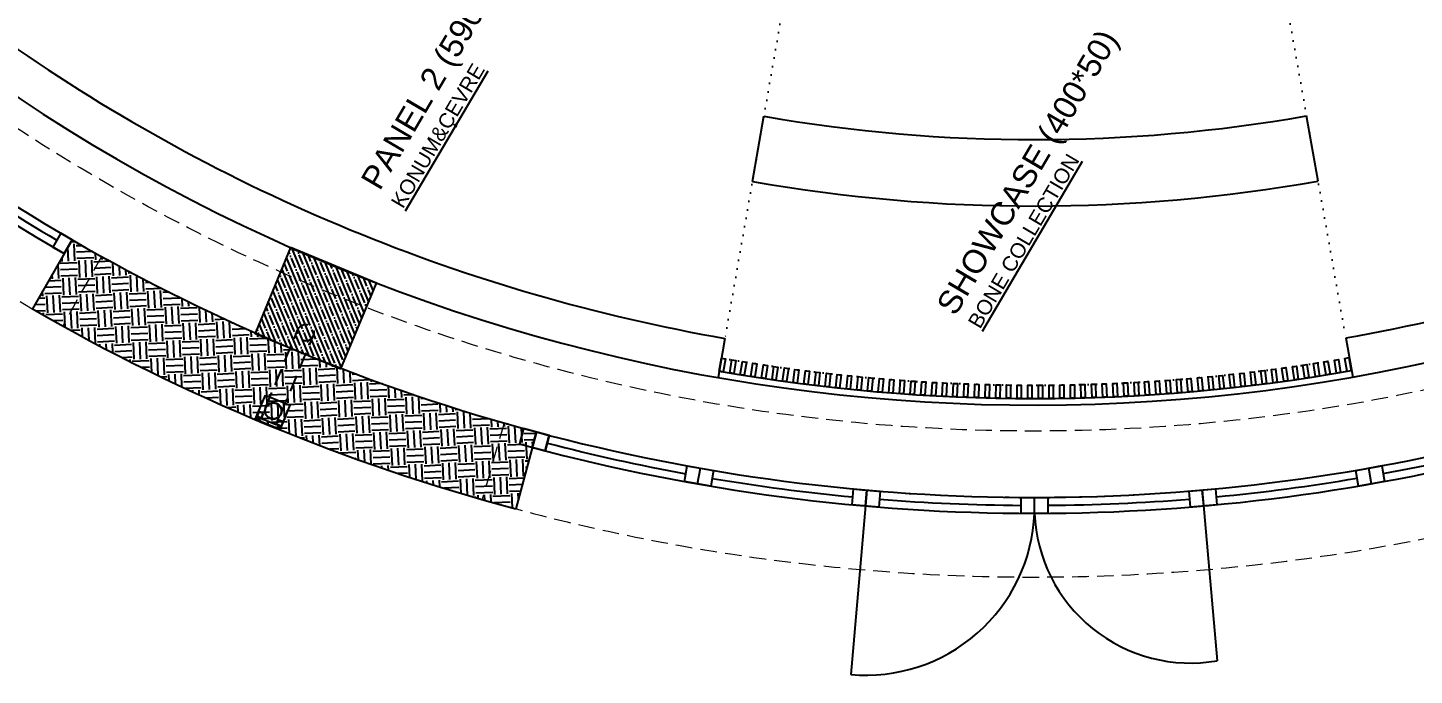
# Model space of a CAD drawing. Header units: millimetres. Extents: x 132785 to 150483, y 90225 to 103753.
# Drawn here: x 144102 to 145147, y 100659 to 101147 of the extents above; entities that cross this region are included whole.
import ezdxf

# ---------------------------------------------------------------- set-up
doc = ezdxf.new("R2010")
doc.units = ezdxf.units.MM
doc.linetypes.add('061-GZM-AP-100$0$HIDDEN', pattern=[0.375, 0.25, -0.125])
doc.linetypes.add('DOT', pattern=[6.35, 0, -6.35])
for name, color, linetype in [('061-GZM-AP-100$0$A-cam', 20, 'Continuous'), ('061-GZM-AP-100$0$A-cephe', 181, 'Continuous'), ('061-GZM-AP-100$0$A-earthwall', 4, 'Continuous'), ('061-GZM-AP-100$0$A-HATCH', 8, 'Continuous')]:
    doc.layers.add(name, color=color, linetype=linetype)
doc.layers.add('061-GZM-AP-100$0$A-kiris', color=252, linetype='Continuous', lineweight=0)
doc.styles.get("Standard").update_dxf_attribs({"font": 'arial.ttf'})

# ---------------------------------------------------------------- blocks, each defined once
blk = doc.blocks.new('061-GZM-AP-100$0$20-40-2')
at = {"color": 20, "ltscale": 2}
for points in [[(0, 0), (40, 0), (40, 40), (0, 40)], [(2, 2), (38, 2), (38, 38), (2, 38)]]:
    blk.add_lwpolyline(points, close=True, dxfattribs=at)
blk = doc.blocks.new('*U3')
at = {"color": 20, "ltscale": 0.2}
blk.add_lwpolyline([(-6, 25), (-4, 25), (-3, 23, -0.414221), (-3, 22), (-4, 22, 0.414228), (-4, 22), (-3, 21, 0.767327), (-2, 21), (-2, 25), (2, 25), (2, 25), (2, 25), (6, 25), (6, 21, 0.76731), (7, 21), (8, 22, 0.414194), (8, 22), (7, 22, -0.414213), (7, 23), (8, 25), (14, 25), (14, 15), (14, 15), (14, 15), (14, 2), (34, 2), (34, 4), (16, 4), (16, 25), (22, 25), (22, 27), (-6, 27)], format="xyb", close=True, dxfattribs=at)
at = {"color": 20}
blk.add_lwpolyline([(10, 20), (10, 0), (176, 0), (176, 20), (174, 20), (174, 2), (12, 2), (12, 20), (10, 20)], dxfattribs=at)
blk.add_lwpolyline([(12, 4), (14, 4), (14, 18), (12, 18)], close=True, dxfattribs=at)
blk = doc.blocks.new('061-GZM-AP-100$0$a')
at = {"layer": '061-GZM-AP-100$0$A-cephe'}
blk.add_line((0, 18), (0, 30), dxfattribs=at)
blk.add_lwpolyline([(-10, 30), (-10, 18), (10, 18), (10, 30)], close=True, dxfattribs=at)

msp = doc.modelspace()

# ---------------------------------------------------------------- hatches: boundary and pattern name
at = {"layer": '061-GZM-AP-100$0$A-HATCH'}
h = msp.add_hatch(dxfattribs=at)
h.set_pattern_fill('ANSI35', color=253, angle=67.515297, style=0)
h.set_pattern_definition([(112.515, (144305.741, 100902.942), (-5.866, -2.4316), []), (112.515, (144307.4583, 100907.091), (-5.866, -2.4316), [7.9375, -1.5875, 0, -1.5875])])
h.paths.add_polyline_path([(144273.402, 100916.327), (144338.08, 100889.557), (144364.851, 100954.236), (144300.172, 100981.006)])

# ---------------------------------------------------------------- linework, layer by layer
at = {"color": 253, "linetype": 'DOT'}
for p, q in [((144711.106, 101390.675), (144627.392, 100912.504)), ((145010.708, 101390.898), (145095.133, 100912.852))]:
    msp.add_line(p, q, dxfattribs=at)
for p, q in [((144648.086, 101030.706), (144656.709, 101079.957)), ((145074.264, 101031.023), (145065.568, 101080.261))]:
    msp.add_line(p, q)
at = {"color": 253}
for p, q in [((144135.61, 100986.785), (144105.624, 100934.816)), ((144138.173, 100985.309), (144134.664, 100985.146)), ((144137.622, 100970.981), (144137.031, 100983.667)), ((144143.315, 100982.37), (144138.691, 100982.155)), ((144140.203, 100983.815), (144140.187, 100984.155)), ((144128.107, 100970.538), (144127.967, 100973.54)), ((144132.864, 100970.759), (144132.379, 100981.186)), ((144151.114, 100977.966), (144138.912, 100977.398)), ((144151.82, 100973.231), (144139.133, 100972.64)), ((144146.141, 100958.664), (144145.55, 100971.35)), ((144150.898, 100958.885), (144150.308, 100971.571)), ((144153.479, 100971.719), (144153.244, 100976.774)), ((144158.237, 100971.94), (144158.138, 100974.053)), ((144125.526, 100957.704), (144125.026, 100968.442)), ((144139.281, 100969.469), (144126.595, 100968.878)), ((144139.503, 100964.712), (144126.816, 100964.121)), ((144141.384, 100958.442), (144140.793, 100971.128)), ((144164.348, 100970.636), (144151.967, 100970.059)), ((144164.875, 100965.893), (144152.189, 100965.302)), ((144165.097, 100961.135), (144152.41, 100960.545)), ((144166.756, 100959.623), (144166.293, 100969.574)), ((144171.513, 100959.845), (144171.184, 100966.92)), ((144176.271, 100960.066), (144176.074, 100964.291)), ((144180.638, 100961.859), (144177.783, 100961.726)), ((144127.407, 100951.435), (144114.876, 100950.851)), ((144127.185, 100956.192), (144117.703, 100955.751)), ((144120.768, 100957.483), (144120.614, 100960.796)), ((144139.724, 100959.954), (144127.038, 100959.364)), ((144129.288, 100945.165), (144128.697, 100957.852)), ((144134.045, 100945.387), (144133.455, 100958.073)), ((144138.803, 100945.608), (144138.212, 100958.295)), ((144152.558, 100957.373), (144139.872, 100956.783)), ((144152.779, 100952.616), (144140.093, 100952.025)), ((144154.66, 100946.346), (144154.07, 100959.033)), ((144159.418, 100946.568), (144158.827, 100959.254)), ((144164.175, 100946.789), (144163.585, 100959.476)), ((144177.93, 100958.554), (144165.244, 100957.964)), ((144178.152, 100953.797), (144165.466, 100953.206)), ((144180.033, 100947.528), (144179.442, 100960.214)), ((144184.79, 100947.749), (144184.222, 100959.963)), ((144189.548, 100947.97), (144189.109, 100957.4)), ((144194.573, 100954.561), (144190.838, 100954.387)), ((144115.09, 100942.915), (144110.165, 100942.686)), ((144113.43, 100944.427), (144113.261, 100948.053)), ((144127.628, 100946.677), (144114.942, 100946.087)), ((144117.192, 100931.889), (144116.602, 100944.575)), ((144121.949, 100932.11), (144121.359, 100944.796)), ((144126.707, 100932.332), (144126.116, 100945.018)), ((144140.462, 100944.096), (144127.776, 100943.506)), ((144153.001, 100947.858), (144140.315, 100947.268)), ((144142.565, 100933.07), (144141.974, 100945.756)), ((144147.322, 100933.291), (144146.731, 100945.977)), ((144152.079, 100933.513), (144151.489, 100946.199)), ((144165.835, 100945.277), (144153.148, 100944.687)), ((144166.056, 100940.52), (144153.37, 100939.93)), ((144178.373, 100949.039), (144165.687, 100948.449)), ((144167.937, 100934.251), (144167.347, 100946.937)), ((144172.695, 100934.472), (144172.104, 100947.158)), ((144177.452, 100934.694), (144176.861, 100947.38)), ((144191.207, 100946.458), (144178.521, 100945.868)), ((144191.429, 100941.701), (144178.742, 100941.111)), ((144203.099, 100950.19), (144191.06, 100949.63)), ((144193.31, 100935.432), (144192.719, 100948.118)), ((144198.067, 100935.653), (144197.477, 100948.339)), ((144202.824, 100935.875), (144202.234, 100948.561)), ((144208.855, 100947.28), (144203.893, 100947.049)), ((144216.801, 100942.882), (144204.115, 100942.292)), ((144205.405, 100948.709), (144205.391, 100949.028)), ((144218.682, 100936.613), (144218.407, 100942.521)), ((144223.44, 100936.834), (144223.286, 100940.123)), ((144115.311, 100938.158), (144107.338, 100937.787)), ((144115.533, 100933.401), (144108.64, 100933.08)), ((144114.104, 100929.959), (144114.021, 100931.741)), ((144128.366, 100930.82), (144115.68, 100930.229)), ((144140.684, 100939.339), (144127.997, 100938.748)), ((144140.905, 100934.582), (144128.219, 100933.991)), ((144130.421, 100920.817), (144129.878, 100932.479)), ((144135.226, 100920.014), (144134.636, 100932.701)), ((144139.984, 100920.236), (144139.393, 100932.922)), ((144153.739, 100932.001), (144141.053, 100931.41)), ((144166.278, 100935.763), (144153.591, 100935.172)), ((144155.841, 100920.974), (144155.251, 100933.66)), ((144160.599, 100921.195), (144160.008, 100933.882)), ((144165.356, 100921.417), (144164.766, 100934.103)), ((144179.111, 100933.182), (144166.425, 100932.591)), ((144191.65, 100936.944), (144178.964, 100936.353)), ((144181.214, 100922.155), (144180.623, 100934.841)), ((144185.971, 100922.376), (144185.381, 100935.063)), ((144190.729, 100922.598), (144190.138, 100935.284)), ((144204.484, 100934.363), (144191.798, 100933.772)), ((144204.705, 100929.605), (144192.019, 100929.015)), ((144217.023, 100938.125), (144204.336, 100937.534)), ((144206.586, 100923.336), (144205.996, 100936.022)), ((144211.344, 100923.557), (144210.753, 100936.244)), ((144216.101, 100923.779), (144215.511, 100936.465)), ((144229.857, 100935.544), (144217.17, 100934.953)), ((144230.078, 100930.786), (144217.392, 100930.196)), ((144228.197, 100937.056), (144228.165, 100937.749)), ((144231.959, 100924.517), (144231.416, 100936.179)), ((144236.716, 100924.739), (144236.293, 100933.843)), ((144241.474, 100924.96), (144241.168, 100931.53)), ((144128.588, 100926.062), (144121.583, 100925.736)), ((144153.96, 100927.243), (144141.274, 100926.653)), ((144154.182, 100922.486), (144141.496, 100921.895)), ((144143.466, 100913.698), (144143.155, 100920.383)), ((144148.356, 100911.073), (144147.913, 100920.605)), ((144153.245, 100908.471), (144152.67, 100920.826)), ((144167.016, 100919.905), (144154.329, 100919.314)), ((144179.333, 100928.424), (144166.647, 100927.834)), ((144179.554, 100923.667), (144166.868, 100923.076)), ((144169.118, 100908.878), (144168.528, 100921.564)), ((144173.876, 100909.1), (144173.285, 100921.786)), ((144178.633, 100909.321), (144178.042, 100922.007)), ((144192.388, 100921.086), (144179.702, 100920.495)), ((144204.927, 100924.848), (144192.241, 100924.257)), ((144194.491, 100910.059), (144193.9, 100922.745)), ((144199.248, 100910.281), (144198.658, 100922.967)), ((144204.005, 100910.502), (144203.415, 100923.188)), ((144217.761, 100922.267), (144205.075, 100921.676)), ((144230.299, 100926.029), (144217.613, 100925.439)), ((144219.863, 100911.24), (144219.273, 100923.927)), ((144224.621, 100911.462), (144224.03, 100924.148)), ((144229.378, 100911.683), (144228.787, 100924.369)), ((144243.133, 100923.448), (144230.447, 100922.857)), ((144250.882, 100926.987), (144242.986, 100926.62)), ((144245.236, 100912.421), (144244.645, 100925.108)), ((144249.993, 100912.643), (144249.403, 100925.329)), ((144254.751, 100912.864), (144254.164, 100925.472)), ((144257.154, 100924.101), (144255.82, 100924.038)), ((144266.697, 100919.777), (144256.041, 100919.281)), ((144141.643, 100918.724), (144134.807, 100918.406)), ((144167.237, 100915.148), (144154.551, 100914.557)), ((144167.459, 100910.39), (144154.772, 100909.8)), ((144166.276, 100901.646), (144165.947, 100908.731)), ((144192.61, 100916.329), (144179.923, 100915.738)), ((144192.831, 100911.571), (144180.145, 100910.981)), ((144182.395, 100896.782), (144181.804, 100909.469)), ((144187.152, 100897.004), (144186.562, 100909.69)), ((144191.91, 100897.225), (144191.319, 100909.912)), ((144205.665, 100908.99), (144192.979, 100908.4)), ((144217.982, 100917.51), (144205.296, 100916.919)), ((144218.204, 100912.752), (144205.517, 100912.162)), ((144207.768, 100897.963), (144207.177, 100910.65)), ((144212.525, 100898.185), (144211.934, 100910.871)), ((144217.282, 100898.406), (144216.692, 100911.093)), ((144231.038, 100910.171), (144218.351, 100909.581)), ((144243.355, 100918.691), (144230.668, 100918.1)), ((144243.576, 100913.933), (144230.89, 100913.343)), ((144233.14, 100899.145), (144232.55, 100911.831)), ((144237.897, 100899.366), (144237.307, 100912.052)), ((144242.655, 100899.587), (144242.064, 100912.274)), ((144256.41, 100911.352), (144243.724, 100910.762)), ((144268.949, 100915.114), (144256.262, 100914.524)), ((144258.513, 100900.326), (144257.922, 100913.012)), ((144263.27, 100900.547), (144262.679, 100913.233)), ((144268.027, 100900.768), (144267.437, 100913.455)), ((144281.783, 100912.533), (144269.096, 100911.943)), ((144270.608, 100913.602), (144270.398, 100918.123)), ((144275.366, 100913.824), (144275.266, 100915.966)), ((144283.885, 100901.507), (144283.377, 100912.419)), ((144288.642, 100901.728), (144288.243, 100910.319)), ((144156.504, 100906.749), (144156.432, 100908.288)), ((144161.391, 100904.186), (144161.189, 100908.509)), ((144180.293, 100907.809), (144167.606, 100907.219)), ((144180.514, 100903.052), (144167.828, 100902.461)), ((144180.735, 100898.294), (144173.455, 100897.956)), ((144205.886, 100904.233), (144193.2, 100903.642)), ((144206.108, 100899.475), (144193.422, 100898.885)), ((144231.259, 100905.414), (144218.573, 100904.823)), ((144231.48, 100900.656), (144218.794, 100900.066)), ((144221.044, 100885.868), (144220.454, 100898.554)), ((144225.802, 100886.089), (144225.211, 100898.775)), ((144230.559, 100886.311), (144229.968, 100898.997)), ((144256.632, 100906.595), (144243.945, 100906.004)), ((144256.853, 100901.838), (144244.167, 100901.247)), ((144246.417, 100887.049), (144245.826, 100899.735)), ((144251.174, 100887.27), (144250.584, 100899.956)), ((144255.932, 100887.492), (144255.341, 100900.178)), ((144269.687, 100899.256), (144257.001, 100898.666)), ((144282.004, 100907.776), (144269.318, 100907.185)), ((144282.226, 100903.019), (144269.539, 100902.428)), ((144271.789, 100888.23), (144271.199, 100900.916)), ((144276.547, 100888.451), (144275.956, 100901.138)), ((144281.304, 100888.673), (144280.714, 100901.359)), ((144295.059, 100900.438), (144282.373, 100899.847)), ((144293.4, 100901.95), (144293.107, 100908.241)), ((144303.204, 100903.995), (144294.912, 100903.609)), ((144297.162, 100889.411), (144296.571, 100902.097)), ((144301.919, 100889.632), (144301.329, 100902.319)), ((144306.677, 100889.854), (144306.086, 100902.54)), ((144310.119, 100901.139), (144307.746, 100901.028)), ((144179.3, 100894.986), (144179.223, 100896.635)), ((144193.569, 100895.713), (144180.883, 100895.123)), ((144193.791, 100890.956), (144187.888, 100890.681)), ((144195.569, 100886.888), (144195.081, 100897.373)), ((144200.429, 100884.908), (144199.839, 100897.594)), ((144205.186, 100885.13), (144204.596, 100897.816)), ((144218.942, 100896.894), (144206.256, 100896.304)), ((144219.163, 100892.137), (144206.477, 100891.547)), ((144244.314, 100898.075), (144231.628, 100897.485)), ((144244.536, 100893.318), (144231.85, 100892.728)), ((144244.757, 100888.561), (144232.071, 100887.97)), ((144269.908, 100894.499), (144257.222, 100893.909)), ((144270.13, 100889.742), (144257.444, 100889.151)), ((144264.451, 100875.174), (144263.86, 100887.861)), ((144269.208, 100875.396), (144268.618, 100888.082)), ((144295.281, 100895.68), (144282.595, 100895.09)), ((144295.502, 100890.923), (144282.816, 100890.332)), ((144285.066, 100876.134), (144284.476, 100888.82)), ((144289.824, 100876.356), (144289.233, 100889.042)), ((144294.581, 100876.577), (144293.99, 100889.263)), ((144308.336, 100888.342), (144295.65, 100887.751)), ((144320.653, 100896.861), (144307.967, 100896.271)), ((144320.875, 100892.104), (144308.189, 100891.513)), ((144310.439, 100877.315), (144309.848, 100890.001)), ((144315.196, 100877.537), (144314.606, 100890.223)), ((144319.953, 100877.758), (144319.363, 100890.444)), ((144333.709, 100889.523), (144321.022, 100888.932)), ((144322.534, 100890.592), (144322.273, 100896.219)), ((144327.292, 100890.813), (144327.13, 100894.288)), ((144332.049, 100891.035), (144331.987, 100892.378)), ((144335.811, 100878.496), (144335.224, 100891.116)), ((144340.569, 100878.718), (144340.079, 100889.24)), ((144206.846, 100883.618), (144202.683, 100883.424)), ((144219.385, 100887.38), (144206.698, 100886.789)), ((144208.576, 100880.589), (144208.358, 100885.277)), ((144213.452, 100878.267), (144213.115, 100885.499)), ((144218.327, 100875.966), (144217.873, 100885.72)), ((144232.219, 100884.799), (144219.532, 100884.208)), ((144232.44, 100880.041), (144219.754, 100879.451)), ((144234.321, 100873.772), (144233.731, 100886.458)), ((144239.078, 100873.993), (144238.488, 100886.68)), ((144243.836, 100874.215), (144243.245, 100886.901)), ((144257.591, 100885.98), (144244.905, 100885.389)), ((144257.813, 100881.222), (144245.126, 100880.632)), ((144259.694, 100874.953), (144259.103, 100887.639)), ((144282.964, 100887.161), (144270.277, 100886.57)), ((144283.185, 100882.403), (144270.499, 100881.813)), ((144283.407, 100877.646), (144270.72, 100877.056)), ((144308.558, 100883.584), (144295.871, 100882.994)), ((144308.779, 100878.827), (144296.093, 100878.237)), ((144333.93, 100884.765), (144321.244, 100884.175)), ((144334.152, 100880.008), (144321.465, 100879.418)), ((144323.715, 100865.219), (144323.125, 100877.906)), ((144328.473, 100865.441), (144327.882, 100878.127)), ((144333.23, 100865.662), (144332.64, 100878.349)), ((144346.986, 100877.427), (144334.299, 100876.837)), ((144345.326, 100878.939), (144344.933, 100887.384)), ((144349.893, 100885.509), (144346.616, 100885.356)), ((144359.524, 100881.189), (144346.838, 100880.599)), ((144349.088, 100866.4), (144348.497, 100879.087)), ((144353.845, 100866.622), (144353.255, 100879.308)), ((144358.603, 100866.843), (144358.012, 100879.53)), ((144369.06, 100878.455), (144359.672, 100878.018)), ((144361.184, 100879.677), (144361.106, 100881.345)), ((144232.662, 100875.284), (144220.947, 100874.739)), ((144226.449, 100872.181), (144226.392, 100873.403)), ((144231.321, 100869.938), (144231.15, 100873.624)), ((144245.495, 100872.703), (144232.809, 100872.112)), ((144245.717, 100867.946), (144236.621, 100867.522)), ((144258.034, 100876.465), (144245.348, 100875.874)), ((144247.554, 100862.616), (144247.007, 100874.363)), ((144252.355, 100861.898), (144251.765, 100874.584)), ((144257.113, 100862.119), (144256.522, 100874.805)), ((144270.868, 100873.884), (144258.182, 100873.293)), ((144271.089, 100869.127), (144258.403, 100868.536)), ((144272.97, 100862.857), (144272.38, 100875.544)), ((144277.728, 100863.079), (144277.137, 100875.765)), ((144282.485, 100863.3), (144281.895, 100875.986)), ((144296.24, 100875.065), (144283.554, 100874.474)), ((144296.462, 100870.308), (144283.776, 100869.717)), ((144298.343, 100864.038), (144297.752, 100876.725)), ((144303.1, 100864.26), (144302.51, 100876.946)), ((144307.858, 100864.481), (144307.267, 100877.167)), ((144321.613, 100876.246), (144308.927, 100875.656)), ((144321.834, 100871.489), (144309.148, 100870.898)), ((144347.207, 100872.67), (144334.521, 100872.079)), ((144347.428, 100867.912), (144334.742, 100867.322)), ((144372.579, 100873.851), (144359.893, 100873.26)), ((144372.801, 100869.093), (144360.115, 100868.503)), ((144362.365, 100854.305), (144361.774, 100866.991)), ((144367.122, 100854.526), (144366.532, 100867.212)), ((144371.879, 100854.748), (144371.289, 100867.434)), ((144374.461, 100867.581), (144374.037, 100876.673)), ((144379.218, 100867.803), (144378.885, 100874.957)), ((144383.975, 100868.024), (144383.731, 100873.261)), ((144393.095, 100870.038), (144385.487, 100869.684)), ((144387.737, 100855.486), (144387.147, 100868.172)), ((144392.495, 100855.707), (144391.904, 100868.393)), ((144397.252, 100855.929), (144396.661, 100868.615)), ((144401.383, 100867.245), (144398.321, 100867.103)), ((144258.772, 100860.607), (144252.738, 100860.326)), ((144271.311, 100864.369), (144258.625, 100863.779)), ((144260.533, 100856.927), (144260.284, 100862.267)), ((144265.398, 100854.832), (144265.041, 100862.488)), ((144270.262, 100852.757), (144269.799, 100862.71)), ((144284.145, 100861.788), (144271.458, 100861.198)), ((144284.366, 100857.031), (144271.68, 100856.44)), ((144296.683, 100865.55), (144283.997, 100864.96)), ((144286.247, 100850.762), (144285.657, 100863.448)), ((144291.005, 100850.983), (144290.414, 100863.669)), ((144295.762, 100851.204), (144295.171, 100863.891)), ((144309.517, 100862.969), (144296.831, 100862.379)), ((144309.739, 100858.212), (144297.052, 100857.621)), ((144322.056, 100866.731), (144309.37, 100866.141)), ((144311.62, 100851.943), (144311.029, 100864.629)), ((144316.377, 100852.164), (144315.787, 100864.85)), ((144321.134, 100852.385), (144320.544, 100865.072)), ((144334.89, 100864.15), (144322.204, 100863.56)), ((144335.111, 100859.393), (144322.425, 100858.802)), ((144336.992, 100853.124), (144336.402, 100865.81)), ((144341.75, 100853.345), (144341.159, 100866.031)), ((144346.507, 100853.567), (144345.916, 100866.253)), ((144360.262, 100865.331), (144347.576, 100864.741)), ((144360.484, 100860.574), (144347.797, 100859.983)), ((144385.635, 100866.512), (144372.949, 100865.922)), ((144385.856, 100861.755), (144373.17, 100861.165)), ((144386.078, 100856.998), (144373.391, 100856.407)), ((144411.229, 100862.936), (144398.543, 100862.346)), ((144411.45, 100858.179), (144398.764, 100857.588)), ((144410.529, 100843.833), (144409.938, 100856.519)), ((144413.11, 100856.667), (144412.792, 100863.491)), ((144417.867, 100856.888), (144417.632, 100861.93)), ((144422.625, 100857.11), (144422.472, 100860.388)), ((144427.166, 100858.91), (144424.136, 100858.769)), ((144426.387, 100844.571), (144425.796, 100857.257)), ((144431.144, 100844.792), (144430.553, 100857.479)), ((144284.588, 100852.274), (144272.709, 100851.721)), ((144278.284, 100852.293), (144289.371, 100847.703)), ((144278.367, 100849.344), (144278.318, 100850.392)), ((144283.229, 100847.324), (144283.076, 100850.614)), ((144297.421, 100849.692), (144284.735, 100849.102)), ((144309.96, 100853.455), (144297.274, 100852.864)), ((144299.428, 100840.734), (144298.933, 100851.352)), ((144304.281, 100838.887), (144303.691, 100851.574)), ((144309.039, 100839.109), (144308.448, 100851.795)), ((144322.794, 100850.874), (144310.108, 100850.283)), ((144323.015, 100846.116), (144310.329, 100845.526)), ((144335.333, 100854.636), (144322.646, 100854.045)), ((144324.897, 100839.847), (144324.306, 100852.533)), ((144329.654, 100840.068), (144329.063, 100852.755)), ((144334.411, 100840.29), (144333.821, 100852.976)), ((144348.167, 100852.055), (144335.48, 100851.464)), ((144348.388, 100847.297), (144335.702, 100846.707)), ((144360.705, 100855.817), (144348.019, 100855.226)), ((144350.269, 100841.028), (144349.679, 100853.714)), ((144355.026, 100841.249), (144354.436, 100853.936)), ((144359.784, 100841.471), (144359.193, 100854.157)), ((144373.539, 100853.236), (144360.853, 100852.645)), ((144373.761, 100848.478), (144361.074, 100847.888)), ((144375.642, 100842.209), (144375.051, 100854.895)), ((144380.399, 100842.43), (144379.808, 100855.117)), ((144385.156, 100842.652), (144384.566, 100855.338)), ((144398.912, 100854.417), (144386.225, 100853.826)), ((144399.133, 100849.659), (144386.447, 100849.069)), ((144401.014, 100843.39), (144400.424, 100856.076)), ((144405.771, 100843.611), (144405.181, 100856.298)), ((144424.284, 100855.598), (144411.598, 100855.007)), ((144424.506, 100850.84), (144411.819, 100850.25)), ((144424.727, 100846.083), (144412.041, 100845.492)), ((144435.901, 100845.014), (144435.373, 100856.368)), ((144449.832, 100852.019), (144437.192, 100851.431)), ((144450.1, 100847.264), (144437.413, 100846.674)), ((144451.759, 100845.752), (144451.49, 100851.531)), ((144456.516, 100845.974), (144456.323, 100850.12)), ((144461.274, 100846.195), (144461.156, 100848.727)), ((144464.014, 100847.912), (144462.786, 100847.855)), ((144465.036, 100833.656), (144464.445, 100846.343)), ((144469.793, 100833.878), (144469.208, 100846.447)), ((144297.643, 100844.935), (144289.92, 100844.576)), ((144310.698, 100837.597), (144307.692, 100837.457)), ((144323.237, 100841.359), (144310.551, 100840.768)), ((144312.379, 100835.622), (144312.21, 100839.256)), ((144317.235, 100833.742), (144316.968, 100839.478)), ((144322.089, 100831.88), (144321.725, 100839.699)), ((144336.071, 100838.778), (144323.385, 100838.187)), ((144348.609, 100842.54), (144335.923, 100841.949)), ((144338.173, 100827.751), (144337.583, 100840.437)), ((144342.931, 100827.973), (144342.34, 100840.659)), ((144347.688, 100828.194), (144347.097, 100840.88)), ((144361.443, 100839.959), (144348.757, 100839.368)), ((144373.982, 100843.721), (144361.296, 100843.13)), ((144363.546, 100828.932), (144362.955, 100841.618)), ((144368.303, 100829.154), (144367.713, 100841.84)), ((144373.061, 100829.375), (144372.47, 100842.061)), ((144386.816, 100841.14), (144374.13, 100840.549)), ((144387.037, 100836.383), (144374.351, 100835.792)), ((144399.354, 100844.902), (144386.668, 100844.311)), ((144388.918, 100830.113), (144388.328, 100842.799)), ((144393.676, 100830.335), (144393.085, 100843.021)), ((144398.433, 100830.556), (144397.843, 100843.242)), ((144412.188, 100842.321), (144399.502, 100841.73)), ((144412.41, 100837.564), (144399.724, 100836.973)), ((144414.291, 100831.294), (144413.7, 100843.98)), ((144419.048, 100831.516), (144418.458, 100844.202)), ((144423.806, 100831.737), (144423.215, 100844.423)), ((144437.561, 100843.502), (144424.875, 100842.911)), ((144437.782, 100838.745), (144425.096, 100838.154)), ((144439.663, 100832.475), (144439.073, 100845.162)), ((144444.421, 100832.697), (144443.83, 100845.383)), ((144449.178, 100832.918), (144448.588, 100845.604)), ((144462.933, 100844.683), (144450.247, 100844.092)), ((144463.155, 100839.926), (144450.469, 100839.335)), ((144485.361, 100842.023), (144469.847, 100784.063)), ((144474.551, 100834.099), (144474.038, 100845.103)), ((144485.072, 100840.946), (144475.841, 100840.516)), ((144483.78, 100836.118), (144476.063, 100835.759)), ((144336.292, 100834.02), (144323.606, 100833.43)), ((144336.514, 100829.263), (144329.829, 100828.952)), ((144335.029, 100827.012), (144335.002, 100827.603)), ((144349.348, 100826.682), (144337.42, 100826.127)), ((144361.665, 100835.201), (144348.979, 100834.611)), ((144361.886, 100830.444), (144349.2, 100829.854)), ((144351.196, 100821.118), (144350.86, 100828.342)), ((144356.044, 100819.392), (144355.617, 100828.563)), ((144360.891, 100817.684), (144360.374, 100828.785)), ((144374.72, 100827.863), (144362.034, 100827.273)), ((144387.259, 100831.625), (144374.572, 100831.035)), ((144376.823, 100816.836), (144376.232, 100829.523)), ((144381.58, 100817.058), (144380.989, 100829.744)), ((144386.337, 100817.279), (144385.747, 100829.966)), ((144400.093, 100829.044), (144387.406, 100828.454)), ((144412.631, 100832.806), (144399.945, 100832.216)), ((144402.195, 100818.017), (144401.605, 100830.704)), ((144406.952, 100818.239), (144406.362, 100830.925)), ((144411.71, 100818.46), (144411.119, 100831.147)), ((144425.465, 100830.225), (144412.779, 100829.635)), ((144425.687, 100825.468), (144413, 100824.877)), ((144438.004, 100833.987), (144425.318, 100833.397)), ((144427.568, 100819.198), (144426.977, 100831.885)), ((144432.325, 100819.42), (144431.734, 100832.106)), ((144437.082, 100819.641), (144436.492, 100832.328)), ((144450.838, 100831.406), (144438.151, 100830.816)), ((144451.059, 100826.649), (144438.373, 100826.058)), ((144463.376, 100835.168), (144450.69, 100834.578)), ((144452.94, 100820.38), (144452.35, 100833.066)), ((144457.698, 100820.601), (144457.107, 100833.287)), ((144462.455, 100820.822), (144461.864, 100833.509)), ((144476.21, 100832.587), (144463.524, 100831.997)), ((144476.432, 100827.83), (144463.745, 100827.239)), ((144478.313, 100821.561), (144477.722, 100834.247)), ((144482.607, 100831.734), (144482.48, 100834.468)), ((144349.569, 100821.925), (144349.02, 100821.899)), ((144374.942, 100823.106), (144362.255, 100822.515)), ((144375.163, 100818.348), (144362.477, 100817.758)), ((144368.968, 100814.879), (144368.894, 100816.467)), ((144373.812, 100813.221), (144373.651, 100816.689)), ((144387.997, 100815.767), (144375.311, 100815.177)), ((144400.314, 100824.287), (144387.628, 100823.696)), ((144400.536, 100819.529), (144387.849, 100818.939)), ((144389.956, 100807.829), (144389.509, 100817.427)), ((144394.797, 100806.251), (144394.266, 100817.648)), ((144399.614, 100805.184), (144399.024, 100817.87)), ((144413.369, 100816.948), (144400.683, 100816.358)), ((144425.908, 100820.71), (144413.222, 100820.12)), ((144415.472, 100805.922), (144414.881, 100818.608)), ((144420.229, 100806.143), (144419.639, 100818.829)), ((144424.987, 100806.365), (144424.396, 100819.051)), ((144438.742, 100818.129), (144426.056, 100817.539)), ((144451.281, 100821.892), (144438.594, 100821.301)), ((144440.844, 100807.103), (144440.254, 100819.789)), ((144445.602, 100807.324), (144445.011, 100820.01)), ((144450.359, 100807.546), (144449.769, 100820.232)), ((144464.114, 100819.31), (144451.428, 100818.72)), ((144476.653, 100823.073), (144463.967, 100822.482)), ((144466.217, 100808.284), (144465.626, 100820.97)), ((144470.974, 100808.505), (144470.384, 100821.191)), ((144475.732, 100808.727), (144475.141, 100821.413)), ((144479.473, 100820.025), (144476.801, 100819.901)), ((144478.181, 100815.198), (144477.022, 100815.144)), ((144388.218, 100811.01), (144381.318, 100810.689)), ((144413.591, 100812.191), (144400.905, 100811.601)), ((144413.812, 100807.434), (144401.126, 100806.843)), ((144402.863, 100803.662), (144402.786, 100805.331)), ((144407.702, 100802.133), (144407.543, 100805.553)), ((144412.54, 100800.622), (144412.3, 100805.774)), ((144426.646, 100804.853), (144413.96, 100804.262)), ((144438.963, 100813.372), (144426.277, 100812.782)), ((144439.185, 100808.615), (144426.499, 100808.024)), ((144428.661, 100795.715), (144428.158, 100806.512)), ((144433.495, 100794.282), (144432.916, 100806.734)), ((144438.263, 100794.269), (144437.673, 100806.955)), ((144452.019, 100806.034), (144439.332, 100805.443)), ((144464.336, 100814.553), (144451.65, 100813.963)), ((144464.557, 100809.796), (144451.871, 100809.205)), ((144454.121, 100795.007), (144453.531, 100807.693)), ((144458.879, 100795.228), (144458.288, 100807.915)), ((144463.636, 100795.45), (144463.045, 100808.136)), ((144476.027, 100807.151), (144464.705, 100806.624)), ((144426.868, 100800.095), (144415.896, 100799.585)), ((144452.24, 100801.276), (144439.554, 100800.686)), ((144452.462, 100796.519), (144439.775, 100795.928)), ((144441.551, 100791.933), (144441.435, 100794.416)), ((144446.383, 100790.547), (144446.192, 100794.638)), ((144451.214, 100789.179), (144450.95, 100794.859)), ((144465.296, 100793.938), (144452.609, 100793.347)), ((144474.735, 100802.323), (144464.926, 100801.867)), ((144473.442, 100797.496), (144465.148, 100797.109)), ((144467.313, 100784.744), (144466.807, 100795.598)), ((144471.777, 100791.271), (144471.565, 100795.819)), ((144439.923, 100792.757), (144438.874, 100792.708)), ((144465.517, 100789.181), (144453.243, 100788.609))]:
    msp.add_line(p, q, dxfattribs=at)
at = {"color": 7}
for p, q in [((144627.392, 100912.504), (144622.219, 100882.953)), ((145095.133, 100912.852), (145100.351, 100883.309))]:
    msp.add_line(p, q, dxfattribs=at)
at = {"color": 253}
msp.add_lwpolyline([(144338.08, 100889.557), (144364.851, 100954.236), (144300.172, 100981.006), (144273.402, 100916.327)], close=True, dxfattribs=at)
at = {"color": 253, "linetype": '061-GZM-AP-100$0$HIDDEN', "ltscale": 50}
for points in [[(144281.322, 100860.288), (144305.703, 100919.192)], [(144292.872, 100855.508), (144317.253, 100914.412)]]:
    msp.add_lwpolyline(points, dxfattribs=at)
at = {"color": 7}
for points in [[(144623.081, 100887.878), (144624.806, 100897.728), (144627.761, 100897.211), (144626.036, 100887.361), (144623.081, 100887.878)], [(144631.023, 100886.512), (144632.69, 100896.372), (144635.648, 100895.872), (144633.981, 100886.012), (144631.023, 100886.512)], [(144638.973, 100885.192), (144640.582, 100895.062), (144643.543, 100894.579), (144641.934, 100884.709), (144638.973, 100885.192)], [(144646.93, 100883.919), (144648.481, 100893.798), (144651.445, 100893.332), (144649.894, 100883.453), (144646.93, 100883.919)], [(144654.895, 100882.692), (144656.388, 100892.58), (144659.354, 100892.132), (144657.861, 100882.244), (144654.895, 100882.692)], [(144662.867, 100881.512), (144664.302, 100891.409), (144667.271, 100890.978), (144665.836, 100881.081), (144662.867, 100881.512)], [(144670.845, 100880.379), (144672.222, 100890.284), (144675.194, 100889.87), (144673.817, 100879.966), (144670.845, 100880.379)], [(144678.83, 100879.292), (144680.149, 100889.205), (144683.123, 100888.809), (144681.804, 100878.897), (144678.83, 100879.292)], [(144686.821, 100878.253), (144688.082, 100888.173), (144691.058, 100887.795), (144689.797, 100877.874), (144686.821, 100878.253)], [(145032.425, 100878.088), (145031.173, 100888.009), (145034.15, 100888.385), (145035.401, 100878.464), (145032.425, 100878.088)], [(145040.417, 100879.12), (145039.107, 100889.034), (145042.082, 100889.427), (145043.391, 100879.513), (145040.417, 100879.12)], [(145048.403, 100880.199), (145047.035, 100890.105), (145050.007, 100890.515), (145051.375, 100880.609), (145048.403, 100880.199)], [(145056.383, 100881.325), (145054.957, 100891.222), (145057.926, 100891.65), (145059.352, 100881.752), (145056.383, 100881.325)], [(145064.356, 100882.497), (145062.872, 100892.386), (145065.839, 100892.831), (145067.322, 100882.942), (145064.356, 100882.497)], [(145072.322, 100883.716), (145070.78, 100893.596), (145073.744, 100894.059), (145075.286, 100884.178), (145072.322, 100883.716)], [(145080.28, 100884.982), (145078.681, 100894.853), (145081.642, 100895.333), (145083.241, 100885.461), (145080.28, 100884.982)], [(145088.231, 100886.294), (145086.574, 100896.156), (145089.532, 100896.653), (145091.19, 100886.791), (145088.231, 100886.294)], [(145096.174, 100887.653), (145094.459, 100897.505), (145097.415, 100898.019), (145099.13, 100888.167), (145096.174, 100887.653)], [(144694.819, 100877.26), (144696.021, 100887.187), (144699, 100886.826), (144697.797, 100876.899), (144694.819, 100877.26)], [(144702.821, 100876.314), (144703.966, 100886.248), (144706.946, 100885.905), (144705.802, 100875.971), (144702.821, 100876.314)], [(144710.83, 100875.415), (144711.916, 100885.356), (144714.898, 100885.03), (144713.812, 100875.089), (144710.83, 100875.415)], [(144718.843, 100874.563), (144719.871, 100884.51), (144722.855, 100884.201), (144721.827, 100874.254), (144718.843, 100874.563)], [(144726.861, 100873.758), (144727.831, 100883.711), (144730.817, 100883.42), (144729.847, 100873.467), (144726.861, 100873.758)], [(144734.884, 100873), (144735.796, 100882.958), (144738.783, 100882.684), (144737.872, 100872.726), (144734.884, 100873)], [(144742.911, 100872.288), (144743.765, 100882.252), (144746.754, 100881.996), (144745.9, 100872.032), (144742.911, 100872.288)], [(144750.942, 100871.624), (144751.737, 100881.593), (144754.728, 100881.354), (144753.933, 100871.386), (144750.942, 100871.624)], [(144758.977, 100871.007), (144759.714, 100880.98), (144762.706, 100880.759), (144761.969, 100870.786), (144758.977, 100871.007)], [(144767.016, 100870.437), (144767.694, 100880.414), (144770.687, 100880.211), (144770.009, 100870.234), (144767.016, 100870.437)], [(144775.057, 100869.915), (144775.677, 100879.895), (144778.671, 100879.709), (144778.052, 100869.729), (144775.057, 100869.915)], [(144783.102, 100869.439), (144783.663, 100879.423), (144786.658, 100879.255), (144786.097, 100869.271), (144783.102, 100869.439)], [(144791.149, 100869.01), (144791.652, 100878.998), (144794.648, 100878.847), (144794.145, 100868.859), (144791.149, 100869.01)], [(144799.199, 100868.629), (144799.643, 100878.619), (144802.64, 100878.486), (144802.196, 100868.496), (144799.199, 100868.629)], [(144807.25, 100868.295), (144807.636, 100878.287), (144810.634, 100878.172), (144810.248, 100868.179), (144807.25, 100868.295)], [(144815.304, 100868.008), (144815.631, 100878.002), (144818.629, 100877.904), (144818.302, 100867.909), (144815.304, 100868.008)], [(144823.359, 100867.768), (144823.627, 100877.764), (144826.626, 100877.684), (144826.358, 100867.687), (144823.359, 100867.768)], [(144831.415, 100867.575), (144831.625, 100877.573), (144834.624, 100877.51), (144834.414, 100867.512), (144831.415, 100867.575)], [(144839.472, 100867.43), (144839.624, 100877.428), (144842.623, 100877.383), (144842.472, 100867.384), (144839.472, 100867.43)], [(144847.53, 100867.331), (144847.623, 100877.331), (144850.623, 100877.303), (144850.53, 100867.303), (144847.53, 100867.331)], [(144871.706, 100867.32), (144871.623, 100877.319), (144874.623, 100877.344), (144874.706, 100867.345), (144871.706, 100867.32)], [(144879.764, 100867.41), (144879.622, 100877.409), (144882.622, 100877.452), (144882.764, 100867.453), (144879.764, 100867.41)], [(144887.821, 100867.548), (144887.621, 100877.546), (144890.62, 100877.606), (144890.821, 100867.608), (144887.821, 100867.548)], [(144895.878, 100867.733), (144895.619, 100877.73), (144898.618, 100877.807), (144898.877, 100867.811), (144895.878, 100867.733)], [(144903.933, 100867.965), (144903.615, 100877.96), (144906.614, 100878.055), (144906.931, 100868.061), (144903.933, 100867.965)], [(144911.987, 100868.245), (144911.611, 100878.238), (144914.609, 100878.35), (144914.985, 100868.357), (144911.987, 100868.245)], [(144920.039, 100868.571), (144919.604, 100878.562), (144922.601, 100878.692), (144923.036, 100868.702), (144920.039, 100868.571)], [(144928.088, 100868.945), (144927.595, 100878.933), (144930.592, 100879.081), (144931.085, 100869.093), (144928.088, 100868.945)], [(144936.136, 100869.366), (144935.585, 100879.351), (144938.58, 100879.516), (144939.132, 100869.531), (144936.136, 100869.366)], [(144944.181, 100869.834), (144943.571, 100879.815), (144946.565, 100879.998), (144947.175, 100870.017), (144944.181, 100869.834)], [(144952.223, 100870.349), (144951.555, 100880.327), (144954.548, 100880.527), (144955.216, 100870.55), (144952.223, 100870.349)], [(144960.262, 100870.911), (144959.535, 100880.885), (144962.527, 100881.103), (144963.254, 100871.129), (144960.262, 100870.911)], [(144968.298, 100871.521), (144967.512, 100881.49), (144970.503, 100881.725), (144971.288, 100871.756), (144968.298, 100871.521)], [(144976.329, 100872.177), (144975.486, 100882.142), (144978.475, 100882.395), (144979.319, 100872.43), (144976.329, 100872.177)], [(144984.357, 100872.881), (144983.455, 100882.84), (144986.443, 100883.111), (144987.345, 100873.151), (144984.357, 100872.881)], [(144992.381, 100873.631), (144991.42, 100883.585), (144994.406, 100883.873), (144995.367, 100873.919), (144992.381, 100873.631)], [(145000.4, 100874.429), (144999.381, 100884.377), (145002.365, 100884.682), (145003.384, 100874.734), (145000.4, 100874.429)], [(145008.414, 100875.273), (145007.337, 100885.215), (145010.319, 100885.538), (145011.397, 100875.596), (145008.414, 100875.273)], [(145016.423, 100876.165), (145015.288, 100886.1), (145018.268, 100886.44), (145019.404, 100876.505), (145016.423, 100876.165)], [(145024.427, 100877.103), (145023.233, 100887.031), (145026.212, 100887.389), (145027.405, 100877.461), (145024.427, 100877.103)], [(144855.589, 100867.28), (144855.623, 100877.28), (144858.623, 100877.27), (144858.589, 100867.27), (144855.589, 100867.28)], [(144863.647, 100867.276), (144863.623, 100877.276), (144866.623, 100877.284), (144866.647, 100867.284), (144863.647, 100867.276)]]:
    msp.add_lwpolyline(points, dxfattribs=at)
at = {"color": 253, "linetype": '061-GZM-AP-100$0$HIDDEN', "ltscale": 50}
msp.add_circle((144311.478, 100916.802), 6.25, dxfattribs=at)
at = {"color": 253}
for radius in [6.25, 6.05]:
    msp.add_circle((144287.097, 100857.898), radius, dxfattribs=at)
at = {"color": 7}
for radius, start, end in [(1380.444, 230.015262, 344.392782), (1350.444, 235.069832, 260.069832), (1350.444, 280.015422, 305.01534), (1180.444, 260.069832, 280.015422), (1230.444, 260.069832, 280.015422)]:
    msp.add_arc((144860.273, 102242.716), radius, start, end, dxfattribs=at)
at = {"color": 253}
for radius, start, end in [(1450, 240.01534, 255.01534), (1510, 240.01534, 255.01534), (1375.444, 260.069832, 280.015422)]:
    msp.add_arc((144860.273, 102242.716), radius, start, end, dxfattribs=at)
at = {"color": 253, "linetype": 'DOT'}
msp.add_arc((144860.273, 102242.716), 1365.444, 260.069832, 280.015422, dxfattribs=at)
at = {"layer": '061-GZM-AP-100$0$A-cam', "color": 253}
for centre, start, end in [((144860.273, 102242.717), 235.408858, 239.621822), ((144860.275, 102242.716), 255.408858, 259.621822), ((144860.275, 102242.716), 280.408858, 284.621822), ((144860.275, 102242.716), 260.408858, 264.621822), ((144860.275, 102242.716), 275.408858, 279.621822), ((144860.275, 102242.716), 265.408858, 269.621822), ((144860.275, 102242.716), 270.408858, 274.621822)]:
    msp.add_arc(centre, 1456, start, end, dxfattribs=at)
at = {"layer": '061-GZM-AP-100$0$A-cephe', "color": 253}
for p, q in [((144129.612, 100976.392), (144135.608, 100986.787)), ((144482.258, 100830.431), (144485.36, 100842.023)), ((144482.259, 100830.432), (144485.363, 100842.023)), ((144734.286, 100798.2), (144722.162, 100659.185)), ((144987.038, 100798.268), (144998.327, 100669.635))]:
    msp.add_line(p, q, dxfattribs=at)
for points in [[(144135.609, 100986.786), (144126.948, 100991.784), (144120.95, 100981.39), (144129.612, 100976.392)], [(144485.362, 100842.024), (144495.022, 100839.438), (144491.919, 100827.846), (144482.259, 100830.432)]]:
    msp.add_lwpolyline(points, dxfattribs=at)
msp.add_lwpolyline([(144475.701, 100844.609), (144472.598, 100833.017), (144491.918, 100827.846), (144495.021, 100839.437)], close=True, dxfattribs=at)
for centre, radius, start, end in [((144860.273, 102242.717), 1450, 210.01534, 240.01534), ((144860.273, 102242.717), 1462, 210.01534, 240.01534), ((144860.275, 102242.716), 1450, 255.01534, 285.01534), ((144860.275, 102242.716), 1462, 255.01534, 285.01534), ((144733.243, 100786.246), 127.543, 265.015774, 357.51534), ((144978.124, 100785.44), 117.553, 182.302737, 279.895728)]:
    msp.add_arc(centre, radius, start, end, dxfattribs=at)
at = {"layer": '061-GZM-AP-100$0$A-earthwall', "color": 253}
for p, q in [((144273.555, 100851.328), (144281.204, 100869.807)), ((144281.204, 100869.807), (144299.684, 100862.158)), ((144299.684, 100862.158), (144292.035, 100843.679)), ((144299.684, 100862.158), (144299.684, 100862.158))]:
    msp.add_line(p, q, dxfattribs=at)
at = {"layer": '061-GZM-AP-100$0$A-kiris', "color": 253, "linetype": '061-GZM-AP-100$0$HIDDEN', "ltscale": 50}
for p, q in [((144157.639, 100974.329), (144128.565, 100921.844)), ((144460.972, 100848.78), (144444.45, 100791.099))]:
    msp.add_line(p, q, dxfattribs=at)
for radius in [1450, 1400]:
    msp.add_circle((144860.273, 102242.716), radius, dxfattribs=at)
for start, end in [(209.01534, 241.01534), (254.01534, 286.01534)]:
    msp.add_arc((144860.273, 102242.716), 1510, start, end, dxfattribs=at)

# ---------------------------------------------------------------- block references
at = {"color": 253, "xscale": 0.1, "yscale": 0.1, "zscale": 0.1}
for name, p, rotation in [('061-GZM-AP-100$0$20-40-2', (144279.813, 100855.988), 157.5153400704025), ('*U3', (144274.202, 100851.06), 337.5153400704025)]:
    msp.add_blockref(name, p, dxfattribs=dict(at, rotation=rotation))
at = {"color": 253, "extrusion": (0, 0, -1), "zscale": -0.1}
for name, p, xscale, yscale, rotation in [('*U3', (-144291.388, 100843.947), 0.09999999999999999, 0.09999999999999999, 22.48465992959755), ('061-GZM-AP-100$0$20-40-2', (-144290.901, 100851.399), 0.1, 0.1, 202.4846599295975)]:
    msp.add_blockref(name, p, dxfattribs=dict(at, xscale=xscale, yscale=yscale, rotation=rotation))
at = {"layer": '061-GZM-AP-100$0$A-cephe', "color": 253, "extrusion": (0, 0, -1)}
for p, zscale, rotation in [((-144603.665, 100785.132), -1, 9.984660231908778), ((-145117.664, 100785.27), -0.9999999999999997, 349.9846602319088), ((-144731.679, 100768.314), -0.9999999999999999, 4.984660231908795), ((-144989.66, 100768.383), -0.9999999999999998, 354.9846602319088), ((-144860.671, 100762.716), -0.9999999999999999, 359.9846602319088)]:
    msp.add_blockref('061-GZM-AP-100$0$a', p, dxfattribs=dict(at, zscale=zscale, rotation=rotation))

# ---------------------------------------------------------------- texts
at = {"color": 253, "char_height": 17.5, "attachment_point": 1, "rotation": 59.51534}
for s, insert in [('PANEL 2 (590*300)', (144352.245, 101031.981)), ('SHOWCASE (400*50)', (144785.931, 100937.576))]:
    msp.add_mtext_dynamic_manual_height_columns(s, width=670.8921, gutter_width=12.5, heights=[0], dxfattribs=dict(at, insert=insert))
at = {"color": 7, "char_height": 11.2, "attachment_point": 1, "rotation": 59.51534}
for s, insert in [('{\\LKONUM&ÇEVRE}', (144375.153, 101015.344)), ('{\\LBONE COLLECTION}', (144809.878, 100924.709))]:
    msp.add_mtext_dynamic_manual_height_columns(s, width=670.8921, gutter_width=12.5, heights=[0], dxfattribs=dict(at, insert=insert))

doc.saveas('drawing.dxf')
